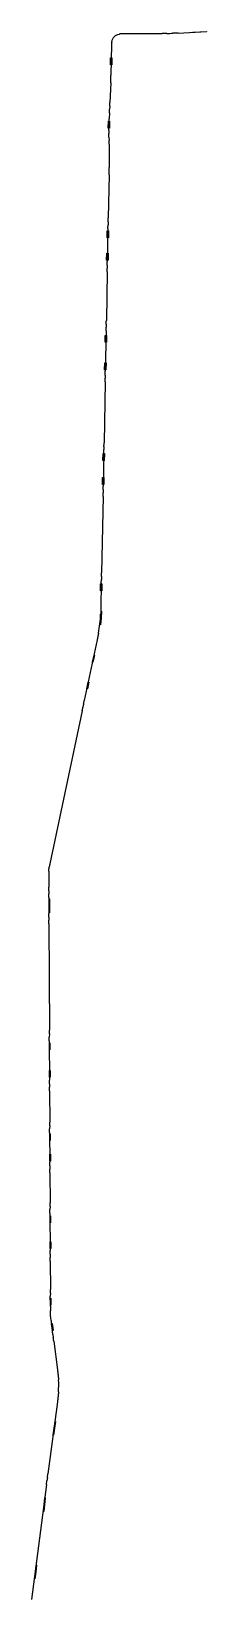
# Model space of a CAD drawing. Header units: millimetres. Extents: x 18266 to 19289, y 3758 to 12909.
import ezdxf

# ---------------------------------------------------------------- set-up
doc = ezdxf.new("R2010")
doc.units = ezdxf.units.MM
doc.linetypes.add('RH_CEN_LT', pattern=[164751772.0, 7, -1, 1, -1, 1, -1, 1243300.0, 163508460.0])
doc.layers.add('KbhRt主线_右线xl', color=3, linetype='Continuous')

# ---------------------------------------------------------------- blocks, each defined once
blk = doc.blocks.new('platform_right')
blk.add_lwpolyline([(-1.2, 20.2), (1.2, 20.2), (1.2, -20.2), (-1.2, -20.2)], close=True)
blk = doc.blocks.new('platform_left')
blk.add_lwpolyline([(-1.2, 20.2), (1.2, 20.2), (1.2, -20.2), (-1.2, -20.2)], close=True)

msp = doc.modelspace()

# ---------------------------------------------------------------- linework, layer by layer
at = {"layer": 'KbhRt主线_右线xl'}
for p, q in [((19122.1, 12899.4), (19289.1, 12907.9)), ((18733.6, 12830.7), (18730.3, 12652.9)), ((19026.8, 12895.5), (18799.4, 12894.3)), ((18729, 12609.3), (18724.4, 12494.9)), ((18723.3, 12473.3), (18722.2, 12455)), ((18721.1, 12433.4), (18719.7, 12399.1)), ((18718.4, 12330), (18718.5, 12312.7)), ((18718.7, 12291.1), (18719.1, 12272.7)), ((18719.4, 12251.1), (18719.7, 12113.7)), ((18719.4, 12071), (18714.7, 11820)), ((18712.8, 11758.4), (18709.2, 11567.1)), ((18714.1, 11798.4), (18713.4, 11780)), ((18709, 11545.5), (18709, 11527.1)), ((18708.8, 11505.5), (18703.5, 11222.2)), ((18702.9, 11200.6), (18702.2, 11182.2)), ((18701.6, 11160.6), (18697.2, 10925.4)), ((18697, 10903.8), (18697, 10885.4)), ((18696.7, 10863.8), (18690.1, 10508.6)), ((18688.2, 10447.1), (18684.6, 10255.7)), ((18689.5, 10487), (18688.8, 10468.6)), ((18684.2, 10194.1), (18675.9, 9750)), ((18684.4, 10234.1), (18684.4, 10215.6)), ((18675.3, 9728.5), (18674.6, 9710.1)), ((18674, 9688.5), (18671.3, 9548.1)), ((18649.6, 9357.7), (18574.8, 9004.4)), ((18570.5, 8983.2), (18567, 8965.1)), ((18562.7, 8944), (18373.5, 8051)), ((18367.2, 7988.9), (18367.5, 7915.7)), ((18367.4, 7894.1), (18367.1, 7875.7)), ((18367, 7854.1), (18367.4, 7762.3)), ((18367.6, 7740.7), (18368, 7722.3)), ((18368.3, 7700.7), (18370.8, 7080.1)), ((18370.7, 7058.5), (18370.4, 7040.1)), ((18370.3, 7018.5), (18371.2, 6788.7)), ((18371.5, 6767.1), (18371.9, 6748.7)), ((18372.2, 6727.1), (18372.9, 6544.4)), ((18372.8, 6522.8), (18372.5, 6504.4)), ((18372.4, 6482.8), (18373.1, 6310.2)), ((18373.4, 6288.6), (18373.8, 6270.2)), ((18374.1, 6248.6), (18374.8, 6073.7)), ((18374.7, 6052.1), (18374.4, 6033.7)), ((18374.3, 6012.1), (18375.1, 5794.8)), ((18375.4, 5773.2), (18375.8, 5754.8)), ((18376.1, 5733.2), (18376.8, 5568.3)), ((18376.3, 5506.6), (18376.4, 5485.6)), ((18376.7, 5546.7), (18376.4, 5528.2)), ((18385.4, 5347.5), (18388, 5327.2)), ((18391, 5305.8), (18393.6, 5287.6)), ((18396.6, 5266.2), (18417.9, 5099.4)), ((18417.6, 4911.4), (18362.5, 4491.3)), ((18359.5, 4469.9), (18362.5, 4491.3)), ((18353.8, 4430.3), (18265.6, 3757.7)), ((18353.8, 4430.3), (18356.8, 4451.7)), ((18359.5, 4469.9), (18356.8, 4451.7))]:
    msp.add_line(p, q, dxfattribs=at)
at = {"layer": 'KbhRt主线_右线xl', "linetype": 'RH_CEN_LT'}
for points in [[(18735.2, 12850.6), (18735, 12849.6), (18734.9, 12848.6), (18734.7, 12847.6), (18734.6, 12846.6), (18734.4, 12845.6), (18734.3, 12844.6), (18734.2, 12843.7), (18734.1, 12842.7), (18734, 12841.7), (18734, 12840.7), (18733.9, 12839.7), (18733.9, 12838.7), (18733.8, 12837.7), (18733.8, 12836.7), (18733.7, 12835.7), (18733.7, 12834.7), (18733.7, 12833.7), (18733.7, 12832.7), (18733.6, 12831.7), (18733.6, 12830.7)], [(18799.4, 12894.3), (18798.4, 12894.3), (18797.4, 12894.3), (18796.4, 12894.3), (18795.4, 12894.3), (18794.4, 12894.3), (18793.4, 12894.3), (18792.4, 12894.3), (18791.4, 12894.3), (18790.4, 12894.3), (18789.4, 12894.3), (18788.4, 12894.2), (18787.4, 12894.2), (18786.4, 12894.1), (18785.4, 12894.1), (18784.4, 12894), (18783.4, 12893.9), (18782.4, 12893.8), (18781.4, 12893.7), (18780.5, 12893.5), (18779.5, 12893.4)], [(19056.8, 12897.1), (19055.8, 12897), (19054.8, 12897), (19053.8, 12896.9), (19052.8, 12896.8), (19051.8, 12896.8), (19050.8, 12896.7), (19049.8, 12896.7), (19048.8, 12896.6), (19047.8, 12896.6), (19046.8, 12896.5), (19045.8, 12896.5), (19044.8, 12896.4), (19043.8, 12896.3), (19042.8, 12896.3), (19041.8, 12896.2), (19040.8, 12896.2), (19039.8, 12896.1), (19038.8, 12896.1), (19037.8, 12896), (19036.8, 12896), (19035.8, 12895.9), (19034.8, 12895.9), (19033.8, 12895.9), (19032.8, 12895.8), (19031.8, 12895.8), (19030.8, 12895.7), (19029.8, 12895.7), (19028.8, 12895.6), (19027.8, 12895.6), (19026.8, 12895.5)], [(19122.1, 12899.4), (19121.1, 12899.3), (19120.1, 12899.3), (19119.1, 12899.2), (19118.1, 12899.2), (19117.1, 12899.1), (19116.1, 12899.1), (19115.1, 12899), (19114.2, 12899), (19113.2, 12898.9), (19112.2, 12898.9), (19111.2, 12898.8), (19110.2, 12898.8), (19109.2, 12898.7), (19108.2, 12898.7), (19107.2, 12898.6), (19106.2, 12898.6), (19105.2, 12898.5), (19104.2, 12898.5), (19103.2, 12898.5), (19102.2, 12898.4), (19101.2, 12898.4), (19100.2, 12898.3), (19099.2, 12898.3), (19098.2, 12898.2), (19097.2, 12898.2), (19096.2, 12898.2), (19095.2, 12898.1), (19094.2, 12898.1), (19093.2, 12898), (19092.2, 12898)], [(18671.3, 9548.1), (18671.3, 9547.1), (18671.3, 9546.1), (18671.3, 9545.1), (18671.3, 9544.1), (18671.3, 9543.1), (18671.2, 9542.1), (18671.2, 9541.1), (18671.2, 9540.1), (18671.2, 9539.1), (18671.2, 9538.1), (18671.1, 9537.1), (18671.1, 9536.1), (18671.1, 9535.1), (18671.1, 9534.1), (18671, 9533.1), (18671, 9532.1), (18671, 9531.1), (18671, 9530.1), (18671, 9529.1), (18670.9, 9528.1), (18670.9, 9527.1), (18670.9, 9526.1), (18670.9, 9525.1), (18670.8, 9524.1), (18670.8, 9523.1), (18670.8, 9522.1), (18670.7, 9521.1), (18670.7, 9520.1), (18670.7, 9519.1), (18670.6, 9518.1), (18670.6, 9517.1), (18670.6, 9516.1), (18670.5, 9515.1), (18670.5, 9514.1), (18670.5, 9513.1), (18670.4, 9512.1), (18670.4, 9511.1), (18670.3, 9510.1), (18670.3, 9509.1), (18670.3, 9508.1)], [(18657.6, 9396.9), (18657.4, 9395.9), (18657.2, 9395), (18657, 9394), (18656.8, 9393), (18656.6, 9392), (18656.4, 9391), (18656.3, 9390.1), (18656.1, 9389.1), (18655.9, 9388.1), (18655.7, 9387.1), (18655.5, 9386.1), (18655.3, 9385.1), (18655.1, 9384.2), (18654.9, 9383.2), (18654.7, 9382.2), (18654.5, 9381.2), (18654.3, 9380.2), (18654.1, 9379.3), (18653.9, 9378.3), (18653.7, 9377.3), (18653.5, 9376.3), (18653.3, 9375.3), (18653.1, 9374.4), (18652.9, 9373.4), (18652.7, 9372.4), (18652.5, 9371.4), (18652.3, 9370.5), (18652.1, 9369.5), (18651.9, 9368.5), (18651.7, 9367.5), (18651.5, 9366.5), (18651.3, 9365.6), (18651.1, 9364.6), (18650.8, 9363.6), (18650.6, 9362.6), (18650.4, 9361.6), (18650.2, 9360.7), (18650, 9359.7), (18649.8, 9358.7), (18649.6, 9357.7)], [(18367.4, 8008.9), (18367.4, 8007.9), (18367.3, 8006.9), (18367.3, 8005.9), (18367.3, 8004.9), (18367.3, 8003.9), (18367.2, 8002.9), (18367.2, 8001.9), (18367.2, 8000.9), (18367.2, 7999.9), (18367.2, 7998.9), (18367.2, 7997.9), (18367.2, 7996.9), (18367.2, 7995.9), (18367.2, 7994.9), (18367.2, 7993.9), (18367.2, 7992.9), (18367.2, 7991.9), (18367.2, 7990.9), (18367.2, 7989.9), (18367.2, 7988.9)], [(18373.5, 8051), (18373.3, 8050), (18373.1, 8049), (18372.9, 8048), (18372.7, 8047), (18372.5, 8046.1), (18372.3, 8045.1), (18372.1, 8044.1), (18371.9, 8043.1), (18371.7, 8042.1), (18371.5, 8041.2), (18371.3, 8040.2), (18371.1, 8039.2), (18370.9, 8038.2), (18370.8, 8037.2), (18370.6, 8036.3), (18370.4, 8035.3), (18370.2, 8034.3), (18370.1, 8033.3), (18369.9, 8032.3), (18369.7, 8031.3)], [(18376.4, 5485.6), (18376.4, 5484.6), (18376.4, 5483.6), (18376.4, 5482.6), (18376.4, 5481.6), (18376.4, 5480.6), (18376.4, 5479.6), (18376.4, 5478.6), (18376.4, 5477.6), (18376.4, 5476.6), (18376.4, 5475.6), (18376.4, 5474.6), (18376.4, 5473.6), (18376.4, 5472.6), (18376.4, 5471.6), (18376.4, 5470.6), (18376.5, 5469.6), (18376.5, 5468.6), (18376.5, 5467.6), (18376.5, 5466.6), (18376.5, 5465.6), (18376.5, 5464.6), (18376.5, 5463.6), (18376.5, 5462.6), (18376.5, 5461.6), (18376.5, 5460.6), (18376.6, 5459.6), (18376.6, 5458.6), (18376.6, 5457.6), (18376.6, 5456.6), (18376.6, 5455.6), (18376.6, 5454.6), (18376.7, 5453.6), (18376.7, 5452.6), (18376.7, 5451.6), (18376.7, 5450.6), (18376.8, 5449.6), (18376.8, 5448.6), (18376.8, 5447.6), (18376.8, 5446.6), (18376.9, 5445.6)], [(18380.7, 5387.2), (18380.8, 5386.2), (18380.9, 5385.2), (18381, 5384.2), (18381.1, 5383.2), (18381.2, 5382.2), (18381.3, 5381.2), (18381.4, 5380.2), (18381.5, 5379.2), (18381.7, 5378.2), (18381.8, 5377.2), (18381.9, 5376.2), (18382, 5375.3), (18382.1, 5374.3), (18382.2, 5373.3), (18382.3, 5372.3), (18382.5, 5371.3), (18382.6, 5370.3), (18382.7, 5369.3), (18382.8, 5368.3), (18382.9, 5367.3), (18383.1, 5366.3), (18383.2, 5365.3), (18383.3, 5364.3), (18383.4, 5363.3), (18383.6, 5362.3), (18383.7, 5361.4), (18383.8, 5360.4), (18383.9, 5359.4), (18384, 5358.4), (18384.2, 5357.4), (18384.3, 5356.4), (18384.4, 5355.4), (18384.6, 5354.4), (18384.7, 5353.4), (18384.8, 5352.4), (18384.9, 5351.4), (18385.1, 5350.4), (18385.2, 5349.4), (18385.3, 5348.5), (18385.4, 5347.5)], [(18417.9, 5099.4), (18418, 5098.4), (18418.1, 5097.4), (18418.3, 5096.4), (18418.4, 5095.4), (18418.5, 5094.4), (18418.6, 5093.4), (18418.8, 5092.4), (18418.9, 5091.5), (18419, 5090.5), (18419.1, 5089.5), (18419.3, 5088.5), (18419.4, 5087.5), (18419.5, 5086.5), (18419.6, 5085.5), (18419.8, 5084.5), (18419.9, 5083.5), (18420, 5082.5), (18420.1, 5081.5), (18420.3, 5080.5), (18420.4, 5079.5), (18420.5, 5078.6), (18420.6, 5077.6), (18420.7, 5076.6), (18420.8, 5075.6), (18421, 5074.6), (18421.1, 5073.6), (18421.2, 5072.6), (18421.3, 5071.6), (18421.4, 5070.6), (18421.5, 5069.6), (18421.6, 5068.6), (18421.8, 5067.6), (18421.9, 5066.6), (18422, 5065.6), (18422.1, 5064.6), (18422.2, 5063.7), (18422.3, 5062.7), (18422.4, 5061.7), (18422.5, 5060.7), (18422.6, 5059.7), (18422.7, 5058.7), (18422.8, 5057.7), (18422.9, 5056.7), (18423, 5055.7), (18423.1, 5054.7), (18423.2, 5053.7), (18423.3, 5052.7), (18423.4, 5051.7), (18423.4, 5050.7), (18423.5, 5049.7), (18423.6, 5048.7), (18423.7, 5047.7), (18423.8, 5046.7), (18423.9, 5045.7), (18423.9, 5044.7), (18424, 5043.7), (18424.1, 5042.7), (18424.2, 5041.7), (18424.2, 5040.7), (18424.3, 5039.7)], [(18424.2, 4971), (18424.1, 4970), (18424, 4969), (18424, 4968), (18423.9, 4967), (18423.8, 4966), (18423.7, 4965), (18423.6, 4964.1), (18423.6, 4963.1), (18423.5, 4962.1), (18423.4, 4961.1), (18423.3, 4960.1), (18423.2, 4959.1), (18423.1, 4958.1), (18423, 4957.1), (18422.9, 4956.1), (18422.8, 4955.1), (18422.7, 4954.1), (18422.6, 4953.1), (18422.5, 4952.1), (18422.4, 4951.1), (18422.3, 4950.1), (18422.2, 4949.1), (18422.1, 4948.1), (18422, 4947.1), (18421.9, 4946.1), (18421.8, 4945.1), (18421.7, 4944.2), (18421.6, 4943.2), (18421.4, 4942.2), (18421.3, 4941.2), (18421.2, 4940.2), (18421.1, 4939.2), (18421, 4938.2), (18420.9, 4937.2), (18420.7, 4936.2), (18420.6, 4935.2), (18420.5, 4934.2), (18420.4, 4933.2), (18420.3, 4932.2), (18420.1, 4931.2), (18420, 4930.3), (18419.9, 4929.3), (18419.8, 4928.3), (18419.6, 4927.3), (18419.5, 4926.3), (18419.4, 4925.3), (18419.3, 4924.3), (18419.1, 4923.3), (18419, 4922.3), (18418.9, 4921.3), (18418.7, 4920.3), (18418.6, 4919.3), (18418.5, 4918.3), (18418.4, 4917.4), (18418.2, 4916.4), (18418.1, 4915.4), (18418, 4914.4), (18417.8, 4913.4), (18417.7, 4912.4), (18417.6, 4911.4)]]:
    msp.add_lwpolyline(points, dxfattribs=at)
at = {"layer": 'KbhRt主线_右线xl'}
for points in [[(18735.2, 12850.6, -0.309326), (18779.5, 12893.4)], [(19056.8, 12897.1, 0.000402), (19092.2, 12898)], [(18729, 12609.3, 0.005458), (18730.3, 12652.9)], [(18721.1, 12433.4, -0.0045), (18722.2, 12455)], [(18723.3, 12473.3, 0.0045), (18724.4, 12494.9)], [(18718.4, 12330, -0.010802), (18719.7, 12399.1)], [(18718.7, 12291.1, -0.0045), (18718.5, 12312.7)], [(18719.4, 12251.1, 0.0045), (18719.1, 12272.7)], [(18719.4, 12071, 0.005344), (18719.7, 12113.7)], [(18714.1, 11798.4, 0.0045), (18714.7, 11820)], [(18712.8, 11758.4, -0.0045), (18713.4, 11780)], [(18709, 11545.5, -0.0045), (18709.2, 11567.1)], [(18708.8, 11505.5, 0.0045), (18709, 11527.1)], [(18701.6, 11160.6, -0.0045), (18702.2, 11182.2)], [(18702.9, 11200.6, 0.0045), (18703.5, 11222.2)], [(18697, 10903.8, -0.0045), (18697.2, 10925.4)], [(18696.7, 10863.8, 0.0045), (18697, 10885.4)], [(18688.2, 10447.1, -0.0045), (18688.8, 10468.6)], [(18689.5, 10487, 0.0045), (18690.1, 10508.6)], [(18684.4, 10234.1, -0.0045), (18684.6, 10255.7)], [(18684.2, 10194.1, 0.0045), (18684.4, 10215.6)], [(18674, 9688.5, -0.0045), (18674.6, 9710.1)], [(18675.3, 9728.5, 0.0045), (18675.9, 9750)], [(18657.6, 9396.9, 0.035009), (18670.3, 9508.1)], [(18570.5, 8983.2, -0.0045), (18574.8, 9004.4)], [(18562.7, 8944, 0.0045), (18567, 8965.1)], [(18367.4, 8008.9, -0.02818), (18369.7, 8031.3)], [(18367, 7854.1, -0.0045), (18367.1, 7875.7)], [(18367.4, 7894.1, 0.0045), (18367.5, 7915.7)], [(18367.6, 7740.7, -0.0045), (18367.4, 7762.3)], [(18368.3, 7700.7, 0.0045), (18368, 7722.3)], [(18370.7, 7058.5, 0.0045), (18370.8, 7080.1)], [(18370.3, 7018.5, -0.0045), (18370.4, 7040.1)], [(18371.5, 6767.1, -0.0045), (18371.2, 6788.7)], [(18372.2, 6727.1, 0.0045), (18371.9, 6748.7)], [(18372.4, 6482.8, -0.0045), (18372.5, 6504.4)], [(18372.8, 6522.8, 0.0045), (18372.9, 6544.4)], [(18373.4, 6288.6, -0.0045), (18373.1, 6310.2)], [(18374.1, 6248.6, 0.0045), (18373.8, 6270.2)], [(18374.7, 6052.1, 0.0045), (18374.8, 6073.7)], [(18374.3, 6012.1, -0.0045), (18374.4, 6033.7)], [(18375.4, 5773.2, -0.0045), (18375.1, 5794.8)], [(18376.1, 5733.2, 0.0045), (18375.8, 5754.8)], [(18376.3, 5506.6, -0.0045), (18376.4, 5528.2)], [(18376.7, 5546.7, 0.0045), (18376.8, 5568.3)], [(18380.7, 5387.2, -0.018303), (18376.9, 5445.6)], [(18391, 5305.8, -0.0045), (18388, 5327.2)], [(18396.6, 5266.2, 0.0045), (18393.6, 5287.6)], [(18424.2, 4971, 0.034397), (18424.3, 5039.7)]]:
    msp.add_lwpolyline(points, format="xyb", dxfattribs=at)

# ---------------------------------------------------------------- block references
for name, p, rotation in [('platform_right', (19228.6, 12904.6), 273.013736865825), ('platform_left', (19269, 12906.7), 273.1180780286768), ('platform_left', (18729.1, 12734.4), 358.9649939395578), ('platform_right', (18734.6, 12734.2), 358.9776479262685), ('platform_left', (18716.2, 12365.1), 358.8979225334572), ('platform_right', (18721.4, 12364.9), 359.2879593105725), ('platform_left', (18709.1, 11725.1), 358.9670271436278), ('platform_right', (18715, 11724.9), 359.0691407512063), ('platform_left', (18706.7, 11594.8), 358.9327305811985), ('platform_right', (18712.6, 11594.4), 359.5798259819968), ('platform_left', (18698.1, 11115), 359.1518913231022), ('platform_right', (18703.5, 11114.8), 359.5434680578572), ('platform_left', (18695, 10954.7), 359.1518913231022), ('platform_right', (18700.4, 10954.5), 359.5434680578572), ('platform_left', (18685.2, 10425.3), 359.1518913231022), ('platform_right', (18690.6, 10425.1), 359.5434680578572), ('platform_left', (18682.3, 10284.9), 359.1518913231022), ('platform_right', (18687.7, 10284.8), 359.5434680578572), ('platform_left', (18670.6, 9665.5), 359.1518913231022), ('platform_right', (18676, 9665.3), 359.5434680578572), ('platform_left', (18672.8, 9506), 356.5229060118361), ('platform_right', (18670.3, 9465.5), 356.3699053166017), ('platform_left', (18628.5, 9248.1), 348.1875833005507), ('platform_right', (18595.6, 9092.1), 348.8003636761671), ('platform_right', (18388.1, 5348), 7.836699328739029), ('platform_left', (18402.4, 4777.8), 352.3146192380432), ('platform_right', (18396.7, 4737.7), 351.98916334967), ('platform_right', (18339.1, 4291.5), 354.2552978215389), ('platform_left', (18343.5, 4331.9), 353.1294172951362), ('platform_left', (18292.3, 3939.1), 353.8151093179454), ('platform_right', (18287.6, 3898.8), 352.8233664200327)]:
    msp.add_blockref(name, p, dxfattribs=dict(rotation=rotation))
for name, p in [('platform_left', (18370, 7826.6)), ('platform_right', (18370.2, 7785.9)), ('platform_left', (18372.7, 6985.9)), ('platform_right', (18373.6, 6826.1)), ('platform_left', (18375.2, 6456.2)), ('platform_right', (18375.6, 6336.1)), ('platform_left', (18376.9, 5976.2)), ('platform_right', (18377.4, 5826.3)), ('platform_left', (18378.6, 5496.5))]:
    msp.add_blockref(name, p)

doc.saveas('drawing.dxf')
